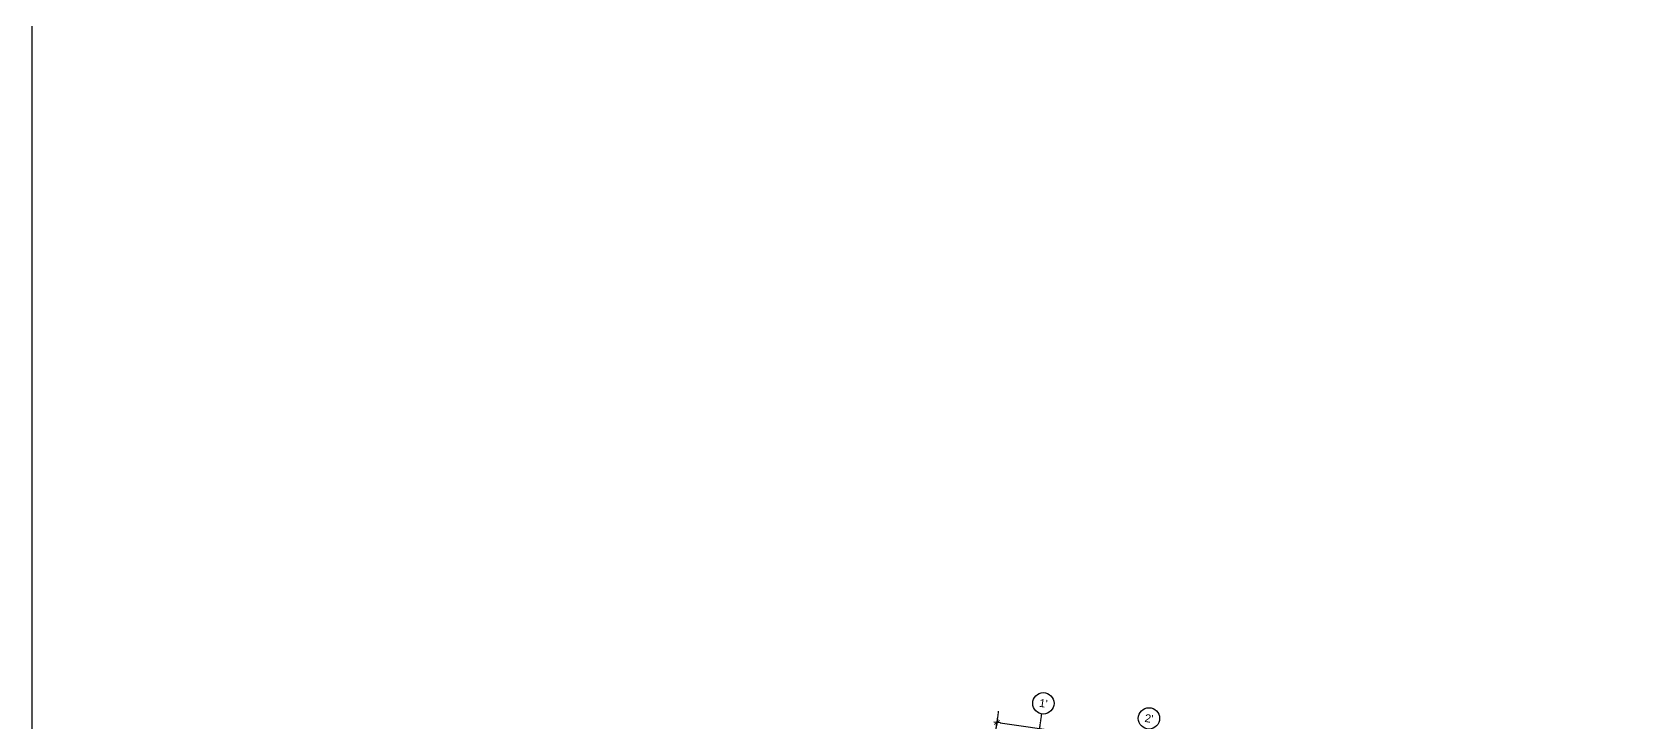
# Model space of a CAD drawing. Header units: inches. Extents: x 1152707 to 1351947, y 326920 to 480291.
# Drawn here: x 1152707 to 1213156, y 377727 to 403605 of the extents above; entities that cross this region are included whole.
import ezdxf
from ezdxf.enums import TextEntityAlignment as Align

# ---------------------------------------------------------------- set-up
doc = ezdxf.new("R2010")
doc.units = ezdxf.units.IN
doc.header["$MEASUREMENT"] = 0
doc.linetypes.add('CENTER', pattern=[50.8, 31.75, -6.35, 6.35, -6.35])
doc.linetypes.add('DOT2', pattern=[3.175, 0, -3.175])
for name, color, linetype in [('Axis', 9, 'CENTER'), ('dim-axis', 15, 'Continuous'), ('FFNEW', 252, 'Continuous'), ('wall pod', 7, 'Continuous')]:
    doc.layers.add(name, color=color, linetype=linetype)
doc.styles.add('ARIAL', font='ARIALN.TTF')
doc.styles.add('style1', font='arial.ttf')
doc.dimstyles.new('DIM-100', dxfattribs={"dimscale": 150, "dimtxt": 2, "dimasz": 1, "dimexe": 0.75, "dimexo": 1, "dimgap": 0.5, "dimtad": 1, "dimdec": 0, "dimzin": 11, "dimdsep": 46, "dimtxsty": 'ARIAL', "dimblk": 'R', "dimcen": 2.5, "dimdle": 1, "dimclrd": 256, "dimclre": 256, "dimclrt": 256, "dimazin": 0, "dimtfac": 1, "dimtdec": 0, "dimtix": 1, "dimtmove": 2, "dimatfit": 3, "dimldrblk": 'R', "dimtolj": 1, "dimtzin": 3, "dimlwd": -1, "dimlwe": 13, "dimarcsym": 0})

# ---------------------------------------------------------------- blocks, each defined once
blk = doc.blocks.new('R')
for p, q in [((-1.05, 0), (1.05, 0)), ((0, -1.05), (0, 1.05))]:
    blk.add_line(p, q)
at = {"color": 4, "lineweight": 13}
blk.add_line((-0.71, -0.71), (0.71, 0.71), dxfattribs=at)
blk = doc.blocks.new('*D125')
at = {"layer": 'Defpoints', "color": 0, "transparency": 16777216}
for p in [(1420642, 597441), (1470715, 593565), (1470260, 590370)]:
    blk.add_point(p, dxfattribs=at)
at = {"layer": 'dim-axis', "color": 251, "linetype": 'DOT2', "lineweight": 13, "transparency": 16777216}
for p, q in [((1420663, 597590), (1421113, 600748)), ((1470281, 590519), (1470731, 593676))]:
    blk.add_line(p, q, dxfattribs=at)
at = {"layer": 'dim-axis', "color": 251, "transparency": 16777216}
blk.add_line((1421216, 600619), (1470596, 593582), dxfattribs=at)
at = {"layer": 'dim-axis', "color": 251, "transparency": 16777216, "xscale": 120, "yscale": 120, "zscale": 120}
for p, rotation in [((1421097, 600636), 171.8890881608404), ((1470715, 593565), 351.8890881608405)]:
    blk.add_blockref('R', p, dxfattribs=dict(at, rotation=rotation))
at = {"layer": 'dim-axis', "color": 251, "transparency": 16777216, "insert": (1445938, 597327), "char_height": 300, "attachment_point": 5, "rotation": 351.88909, "style": 'ARIAL'}
blk.add_mtext('\\A1;50119', dxfattribs=at)
blk = doc.blocks.new('SGSR')
at = {"layer": 'Axis', "color": 251, "ltscale": 0.5}
for p, q in [((1420431.4, 595969.6), (1421157.8, 601057.3)), ((1422235.7, 597191.3), (1422773.5, 600958.2))]:
    blk.add_line(p, q, dxfattribs=at)
at = {"layer": 'Axis', "color": 251, "linetype": 'Continuous'}
for centre in [(1422833.8, 601353.7), (1426793.5, 600788.5)]:
    blk.add_circle(centre, 400, dxfattribs=at)
at = {"layer": 'Axis', "color": 251, "linetype": 'Continuous', "style": 'style1'}
for s, p in [("1'", (1422833.8, 601353.7)), ("2'", (1426793.5, 600788.5))]:
    blk.add_text(s, height=300, rotation=351.411329, dxfattribs=at).set_placement(p, align=Align.MIDDLE)
at = {"layer": 'dim-axis', "color": 251}
dim = blk.add_aligned_dim(p1=(1420641.6, 597441.4), p2=(1470259.6, 590370.1), distance=3227.1, dimstyle='DIM-100', override={"dimasz": 0.8, "dimclrd": 251, "dimclre": 251, "dimclrt": 251}, dxfattribs=at)
dim.commit()
dim.dimension.update_dxf_attribs({"geometry": '*D125', "text_midpoint": (1445938.1, 597326.5)})

msp = doc.modelspace()

# ---------------------------------------------------------------- linework, layer by layer
at = {"layer": 'wall pod', "ltscale": 100}
msp.add_lwpolyline([(1152707, 480291), (1351947, 480291), (1351947, 326920), (1152707, 326920)], close=True, dxfattribs=at)

# ---------------------------------------------------------------- block references
at = {"layer": 'FFNEW', "color": 6, "linetype": 'Continuous'}
msp.add_blockref('SGSR', (-232223, -222899), dxfattribs=at)

doc.saveas('drawing.dxf')
